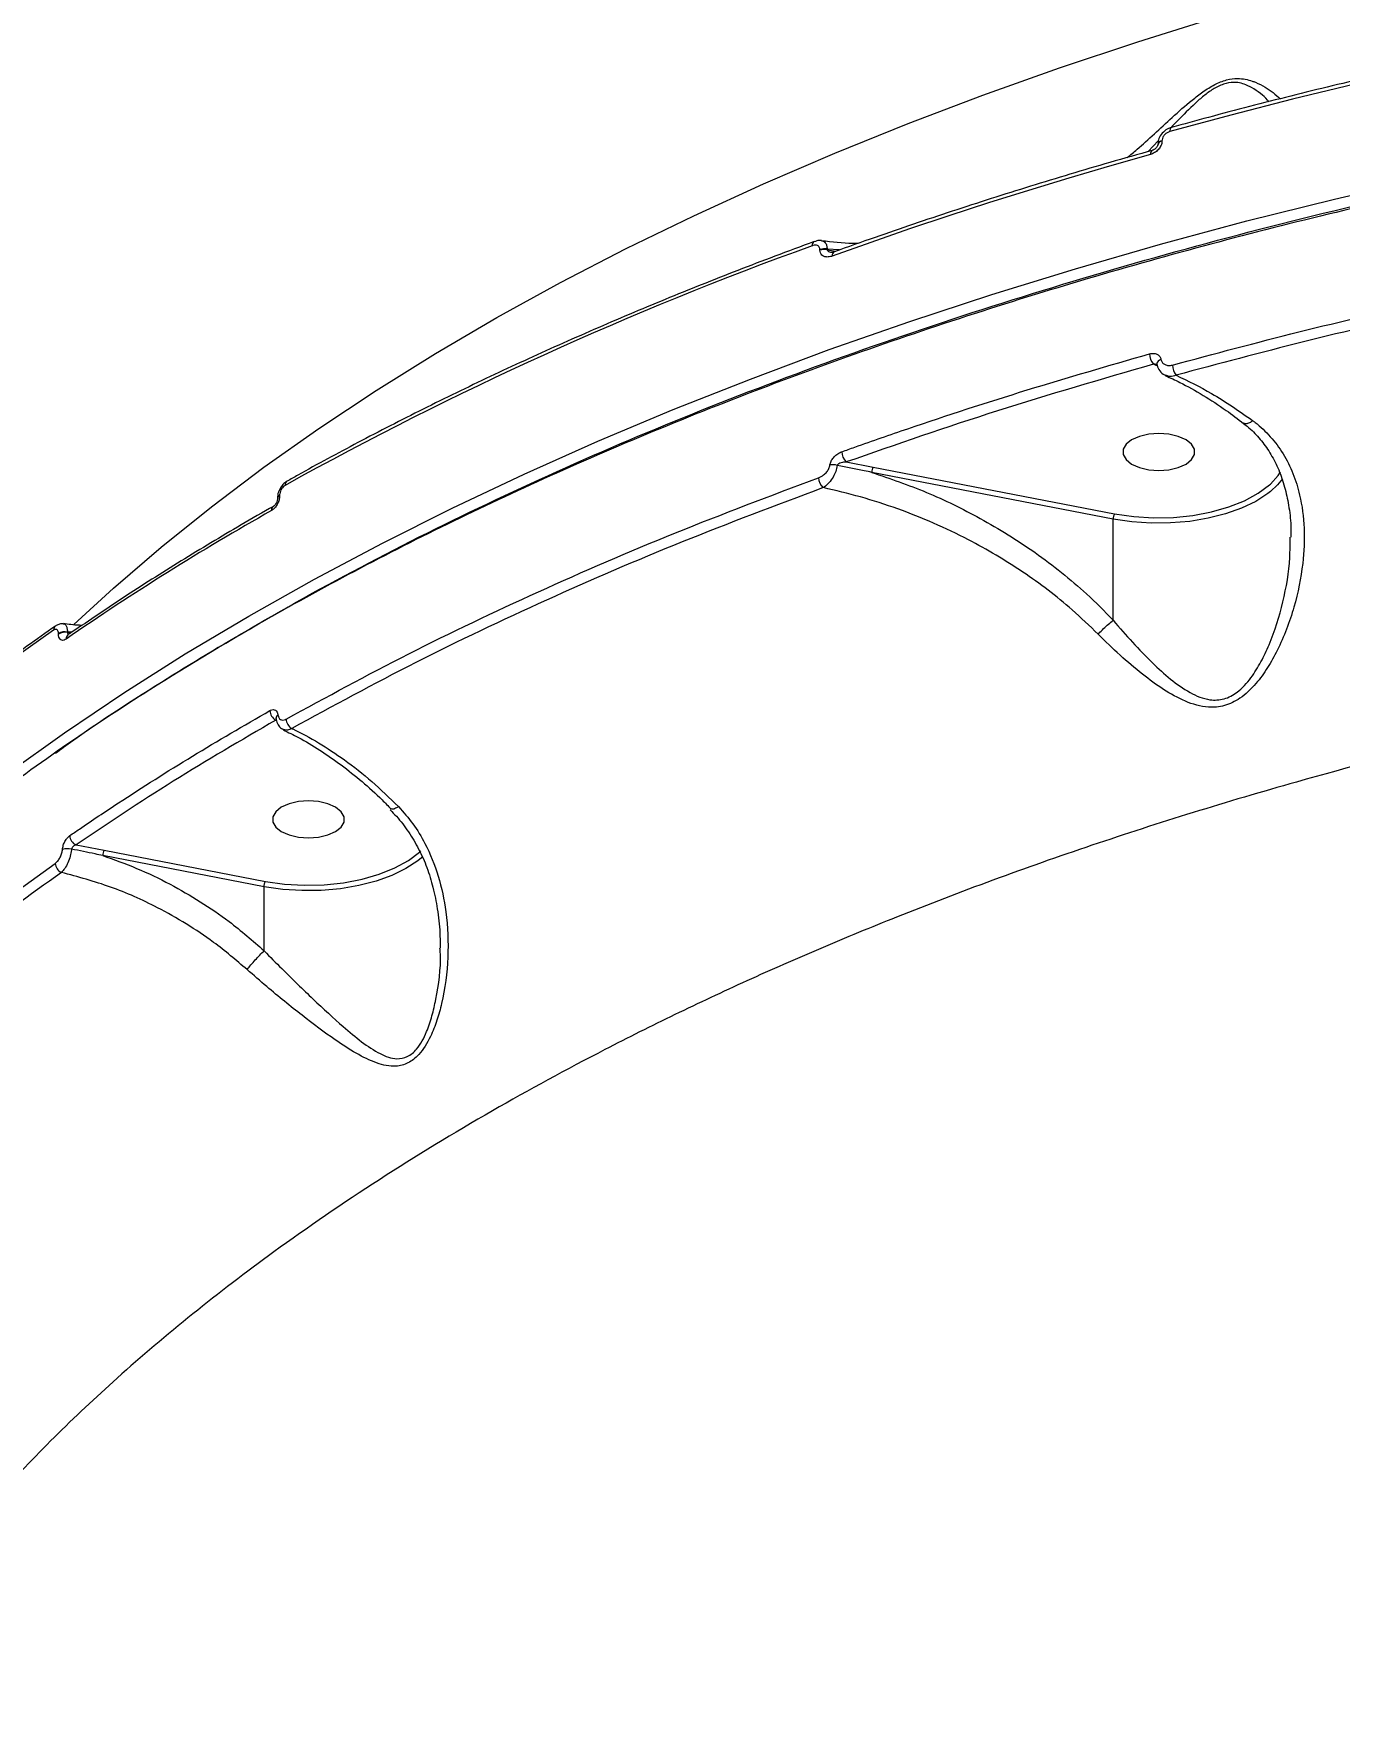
# Model space of a CAD drawing. Header units: millimetres. Extents: x -10881 to 8954, y -8695 to 5624.
# Drawn here: x -4855.3 to -4691.9, y 1811.5 to 2022.1 of the extents above; entities that cross this region are included whole.
import ezdxf

# ---------------------------------------------------------------- set-up
doc = ezdxf.new("R2010")
doc.units = ezdxf.units.MM
for name, color, linetype in [('DIKOM_ОБЪЕКТ', 7, 'Continuous'), ('DIKOM_РАЗМЕР_ЗОНА', 7, 'Continuous'), ('DIKOM_РАЗМЕР_ОБЪЕКТА', 7, 'Continuous')]:
    doc.layers.add(name, color=color, linetype=linetype)
doc.styles.add('style1', font='arial.ttf', dxfattribs={"width": 0.8})
doc.dimstyles.new('1-50', dxfattribs={"dimtxt": 300, "dimasz": 200, "dimexe": 100, "dimexo": 0, "dimgap": 100, "dimtad": 1, "dimtxsty": 'style1', "dimcen": 200, "dimclrd": 7, "dimclre": 7, "dimclrt": 7, "dimadec": 1, "dimazin": 2, "dimtfac": 1, "dimtmove": 0, "dimatfit": 2, "dimfxl": 0, "dimlwd": 25, "dimlwe": 18, "dimarcsym": 0})

# ---------------------------------------------------------------- blocks, each defined once
blk = doc.blocks.new('*D9')
at = {"layer": 'Defpoints', "color": 0, "transparency": 16777216}
for p in [(-9533.99, 4149), (-6877.05, 4149), (-2715.65, -5051.15)]:
    blk.add_point(p, dxfattribs=at)
at = {"layer": 'DIKOM_РАЗМЕР_ОБЪЕКТА', "color": 7, "lineweight": 18, "transparency": 16777216}
for p, q in [((-6877.05, 4149), (-9633.99, 4149)), ((-2715.65, -5051.15), (-9633.99, -5051.15))]:
    blk.add_line(p, q, dxfattribs=at)
at = {"layer": 'DIKOM_РАЗМЕР_ОБЪЕКТА', "color": 7, "lineweight": 25, "transparency": 16777216}
blk.add_line((-9533.99, -4851.15), (-9533.99, 3949), dxfattribs=at)
at = {"layer": 'DIKOM_РАЗМЕР_ОБЪЕКТА', "color": 7, "transparency": 16777216}
for points in [[(-9567.32, 3949), (-9500.66, 3949), (-9533.99, 4149)], [(-9567.32, -4851.15), (-9500.66, -4851.15), (-9533.99, -5051.15)]]:
    blk.add_solid(points, dxfattribs=at)
at = {"layer": 'DIKOM_РАЗМЕР_ОБЪЕКТА', "color": 7, "transparency": 16777216, "insert": (-9787.16, -451.07), "char_height": 300, "attachment_point": 5, "rotation": 90, "style": 'style1'}
blk.add_mtext('9200', dxfattribs=at)
blk = doc.blocks.new('*D10')
at = {"layer": 'Defpoints', "color": 0, "transparency": 16777216}
for p in [(-7152.73, 2730.8), (7385.22, 911.28), (7385.22, -7693.77)]:
    blk.add_point(p, dxfattribs=at)
at = {"layer": 'DIKOM_РАЗМЕР_ОБЪЕКТА', "color": 7, "lineweight": 18, "transparency": 16777216}
for p, q in [((-7152.73, 2730.8), (-7152.73, -7793.77)), ((7385.22, 911.28), (7385.22, -7793.77))]:
    blk.add_line(p, q, dxfattribs=at)
at = {"layer": 'DIKOM_РАЗМЕР_ОБЪЕКТА', "color": 7, "lineweight": 25, "transparency": 16777216}
blk.add_line((-6952.73, -7693.77), (7185.22, -7693.77), dxfattribs=at)
at = {"layer": 'DIKOM_РАЗМЕР_ОБЪЕКТА', "color": 7, "transparency": 16777216}
for points in [[(-6952.73, -7660.43), (-6952.73, -7727.1), (-7152.73, -7693.77)], [(7185.22, -7660.43), (7185.22, -7727.1), (7385.22, -7693.77)]]:
    blk.add_solid(points, dxfattribs=at)
at = {"layer": 'DIKOM_РАЗМЕР_ОБЪЕКТА', "color": 7, "transparency": 16777216, "insert": (116.24, -7440.59), "char_height": 300, "attachment_point": 5, "style": 'style1'}
blk.add_mtext('14500', dxfattribs=at)
blk = doc.blocks.new('*D11')
at = {"layer": 'Defpoints', "color": 0, "transparency": 16777216}
for p in [(-7028.45, 5624.13), (-10431.26, -7165.91), (-2784.83, -7165.91)]:
    blk.add_point(p, dxfattribs=at)
at = {"layer": 'DIKOM_РАЗМЕР_ЗОНА', "color": 7, "lineweight": 18, "transparency": 16777216}
for p, q in [((-7028.45, 5624.13), (-10531.26, 5624.13)), ((-2784.83, -7165.91), (-10531.26, -7165.91))]:
    blk.add_line(p, q, dxfattribs=at)
at = {"layer": 'DIKOM_РАЗМЕР_ЗОНА', "color": 7, "lineweight": 25, "transparency": 16777216}
blk.add_line((-10431.26, 5424.13), (-10431.26, -6965.91), dxfattribs=at)
at = {"layer": 'DIKOM_РАЗМЕР_ЗОНА', "color": 7, "transparency": 16777216}
for points in [[(-10464.6, 5424.13), (-10397.93, 5424.13), (-10431.26, 5624.13)], [(-10464.6, -6965.91), (-10397.93, -6965.91), (-10431.26, -7165.91)]]:
    blk.add_solid(points, dxfattribs=at)
at = {"layer": 'DIKOM_РАЗМЕР_ЗОНА', "color": 7, "transparency": 16777216, "insert": (-10684.43, -770.89), "char_height": 300, "attachment_point": 5, "rotation": 90, "style": 'style1'}
blk.add_mtext('12800', dxfattribs=at)
blk = doc.blocks.new('*D12')
at = {"layer": 'Defpoints', "color": 0, "transparency": 16777216}
for p in [(-9113.32, 3014.05), (8954.2, 2756.48), (8954.2, -8594.51)]:
    blk.add_point(p, dxfattribs=at)
at = {"layer": 'DIKOM_РАЗМЕР_ЗОНА', "color": 7, "lineweight": 18, "transparency": 16777216}
for p, q in [((-9113.32, 3014.05), (-9113.32, -8694.51)), ((8954.2, 2756.48), (8954.2, -8694.51))]:
    blk.add_line(p, q, dxfattribs=at)
at = {"layer": 'DIKOM_РАЗМЕР_ЗОНА', "color": 7, "lineweight": 25, "transparency": 16777216}
blk.add_line((-8913.32, -8594.51), (8754.2, -8594.51), dxfattribs=at)
at = {"layer": 'DIKOM_РАЗМЕР_ЗОНА', "color": 7, "transparency": 16777216}
for points in [[(-8913.32, -8561.18), (-8913.32, -8627.85), (-9113.32, -8594.51)], [(8754.2, -8561.18), (8754.2, -8627.85), (8954.2, -8594.51)]]:
    blk.add_solid(points, dxfattribs=at)
at = {"layer": 'DIKOM_РАЗМЕР_ЗОНА', "color": 7, "transparency": 16777216, "insert": (-79.56, -8341.34), "char_height": 300, "attachment_point": 5, "style": 'style1'}
blk.add_mtext('18000', dxfattribs=at)

msp = doc.modelspace()

# ---------------------------------------------------------------- linework, layer by layer
at = {"layer": 'DIKOM_ОБЪЕКТ', "color": 7, "linetype": 'Continuous', "lineweight": 15}
for p, q in [((-4714.583, 2008.663), (-4715.867, 2007.328)), ((-4714.644, 2008.228), (-4714.644, 2008.2)), ((-4714.119, 2008.681), (-4714.119, 2008.653)), ((-4756.92, 1994.981), (-4756.92, 1995.07)), ((-4756.021, 1995.136), (-4756.021, 1995.048)), ((-4754.462, 1995.014), (-4756.021, 1995.136)), ((-4756.021, 1995.048), (-4754.914, 1994.854)), ((-4755.155, 1994.768), (-4755.164, 1994.765)), ((-4714.743, 1980.527), (-4715.187, 1980.718)), ((-4714.754, 1980.688), (-4714.751, 1980.676)), ((-4753.624, 1968.491), (-4750.264, 1967.852)), ((-4720.221, 1961.341), (-4750.439, 1967.183)), ((-4750.264, 1967.852), (-4720.045, 1962.01)), ((-4824.804, 1963.969), (-4824.804, 1963.922)), ((-4824.542, 1964.316), (-4824.542, 1964.269)), ((-4720.221, 1948.687), (-4720.221, 1961.341)), ((-4852.215, 1946.955), (-4852.215, 1947.023)), ((-4851.085, 1947.204), (-4851.085, 1947.135)), ((-4850.522, 1947.185), (-4851.085, 1947.204)), ((-4851.085, 1947.135), (-4850.699, 1947.067)), ((-4850.003, 1920.568), (-4846.506, 1919.907)), ((-4826.482, 1915.332), (-4846.682, 1919.237)), ((-4846.506, 1919.907), (-4826.31, 1916.002)), ((-4806.634, 1919.093), (-4806.979, 1918.798)), ((-4826.482, 1907.332), (-4826.482, 1915.332))]:
    msp.add_line(p, q, dxfattribs=at)
at = {"layer": 'DIKOM_ОБЪЕКТ', "color": 7, "linetype": 'Continuous', "lineweight": 15, "flags": 128}
for points in [[(-4850.285, 1948.13), (-4845.336, 1952.683), (-4839.357, 1957.832), (-4833.075, 1962.885), (-4826.498, 1967.837), (-4819.63, 1972.684), (-4812.478, 1977.42), (-4805.049, 1982.042), (-4797.35, 1986.545), (-4789.388, 1990.925), (-4781.17, 1995.179), (-4772.703, 1999.301), (-4763.997, 2003.288), (-4755.059, 2007.136), (-4745.896, 2010.843), (-4736.519, 2014.403), (-4726.935, 2017.815), (-4717.153, 2021.075), (-4707.183, 2024.18)], [(-4649.968, 2023.99), (-4658.101, 2022.515), (-4666.173, 2020.954), (-4674.181, 2019.308), (-4682.122, 2017.578), (-4689.992, 2015.765), (-4697.789, 2013.869), (-4705.508, 2011.89), (-4713.146, 2009.831)], [(-4712.94, 2010.341), (-4712.954, 2010.337), (-4713.02, 2010.293), (-4713.074, 2010.218), (-4713.114, 2010.113), (-4713.138, 2009.983), (-4713.146, 2009.831)], [(-4715.535, 2006.971), (-4720.666, 2005.507), (-4725.756, 2004.006), (-4730.805, 2002.469), (-4735.812, 2000.895), (-4740.776, 1999.286), (-4745.696, 1997.641), (-4750.57, 1995.961), (-4755.399, 1994.246)], [(-4858.605, 1929.523), (-4851.472, 1934.612), (-4844.055, 1939.593), (-4836.36, 1944.46), (-4828.394, 1949.211), (-4820.163, 1953.84), (-4811.676, 1958.345), (-4802.937, 1962.721), (-4793.956, 1966.964), (-4784.74, 1971.071), (-4775.296, 1975.039), (-4765.633, 1978.865), (-4755.758, 1982.544), (-4745.679, 1986.074), (-4735.406, 1989.452), (-4724.947, 1992.675), (-4714.311, 1995.741), (-4703.506, 1998.646), (-4692.543, 2001.389), (-4681.429, 2003.966)], [(-4714.248, 1981.325), (-4714.443, 1981.218), (-4714.598, 1981.09), (-4714.704, 1980.95), (-4714.755, 1980.806), (-4714.754, 1980.688)], [(-4714.513, 1967.424), (-4713.246, 1967.518), (-4712.081, 1967.792), (-4711.113, 1968.224), (-4710.42, 1968.778), (-4710.059, 1969.411), (-4710.059, 1970.071), (-4710.42, 1970.704), (-4711.113, 1971.258), (-4712.08, 1971.69), (-4713.246, 1971.964), (-4714.513, 1972.058), (-4715.781, 1971.964), (-4716.946, 1971.69), (-4717.914, 1971.258), (-4718.607, 1970.704), (-4718.968, 1970.071), (-4718.968, 1969.411), (-4718.607, 1968.778), (-4717.914, 1968.224), (-4716.946, 1967.792), (-4715.781, 1967.518), (-4714.513, 1967.424)], [(-4700.559, 1965.71), (-4699.585, 1966.777), (-4699.272, 1967.234)], [(-4700.545, 1964.79), (-4700.87, 1964.534), (-4702.381, 1963.554), (-4704.155, 1962.699), (-4706.154, 1961.987), (-4708.334, 1961.435), (-4710.648, 1961.053), (-4713.046, 1960.85), (-4715.476, 1960.831), (-4717.885, 1960.996), (-4720.221, 1961.341)], [(-4720.045, 1962.01), (-4717.652, 1961.662), (-4715.183, 1961.51), (-4712.698, 1961.556), (-4710.257, 1961.799), (-4707.918, 1962.235), (-4705.739, 1962.852), (-4703.772, 1963.635), (-4702.064, 1964.566), (-4700.657, 1965.622), (-4700.559, 1965.71)], [(-4699.031, 1966.375), (-4699.655, 1965.618), (-4700.545, 1964.79)], [(-4820.931, 1921.445), (-4819.664, 1921.538), (-4818.499, 1921.812), (-4817.531, 1922.244), (-4816.838, 1922.799), (-4816.477, 1923.432), (-4816.477, 1924.091), (-4816.838, 1924.724), (-4817.531, 1925.279), (-4818.499, 1925.711), (-4819.664, 1925.985), (-4820.931, 1926.079), (-4822.199, 1925.985), (-4823.364, 1925.711), (-4824.332, 1925.279), (-4825.025, 1924.724), (-4825.386, 1924.091), (-4825.386, 1923.432), (-4825.025, 1922.799), (-4824.332, 1922.244), (-4823.364, 1921.812), (-4822.199, 1921.538), (-4820.931, 1921.445)], [(-4806.979, 1918.798), (-4807.239, 1918.592), (-4808.734, 1917.611), (-4810.491, 1916.754), (-4812.474, 1916.038), (-4814.638, 1915.479), (-4816.938, 1915.089), (-4819.324, 1914.877), (-4821.745, 1914.847), (-4824.148, 1915), (-4826.482, 1915.332)], [(-4826.31, 1916.002), (-4823.919, 1915.668), (-4821.456, 1915.527), (-4818.981, 1915.584), (-4816.552, 1915.838), (-4814.229, 1916.281), (-4812.066, 1916.903), (-4810.116, 1917.69), (-4808.425, 1918.623), (-4807.034, 1919.679), (-4806.886, 1919.815)]]:
    msp.add_lwpolyline(points, dxfattribs=at)
at = {"layer": 'DIKOM_ОБЪЕКТ', "color": 7, "linetype": 'Continuous', "lineweight": 15}
for centre, radius, start, end in [((-4715.033, 2007.064), 0.511, 125.1189, 190.48643), ((-4714.063, 2008.085), 0.598, 95.31442, 165.80471), ((-4714.067, 2008.065), 0.59, 95.01808, 167.50311), ((-4603.36, 1567.849), 454.747, 109.86503, 119.00535), ((-4757.364, 1995.613), 0.527, 122.8416, 188.32847), ((-4756.34, 1993.355), 1.81, 79.82491, 108.68524), ((-4756.34, 1993.266), 1.81, 79.82491, 108.68524), ((-4754.885, 1994.326), 0.52, 122.52419, 188.87464), ((-4713.666, 1982.017), 1.999, 179.96022, 220.49417), ((-4710.735, 1980.627), 2.063, 180.24139, 218.61304), ((-4752.462, 1969.776), 1.733, 180.47086, 227.88701), ((-4755.326, 1966.002), 2.139, 74.44357, 99.19561), ((-4749.129, 1967.197), 1.31, 149.97775, 180.61158), ((-4823.293, 1965.611), 0.572, 124.32003, 185.14024), ((-4755.343, 1966.542), 1.743, 180.82664, 226.85659), ((-4824.987, 1962.463), 0.57, 124.25617, 185.27559), ((-4824.378, 1963.92), 0.429, 112.47917, 172.7041), ((-4824.381, 1963.876), 0.425, 112.27303, 174.58105), ((-4656.426, 1663.451), 343.484, 119.49784, 124.56018), ((-4718.911, 1961.355), 1.31, 149.97733, 180.61168), ((-4852.225, 1947.476), 0.602, 127.85928, 183.65543), ((-4714.096, 1745.194), 245.251, 124.44822, 139.0084), ((-4851.412, 1945.624), 1.613, 78.29531, 119.86153), ((-4851.412, 1945.556), 1.613, 78.29531, 119.86153), ((-4850.672, 1946.358), 0.605, 127.75679, 183.49993), ((-4824.348, 1937.424), 1.413, 181.96589, 241.63678), ((-4824.492, 1936.405), 0.511, 120.32981, 183.77396), ((-4822.3, 1936.367), 1.433, 182.1538, 239.26852), ((-4849.476, 1921.788), 1.329, 182.64737, 246.65127), ((-4851.288, 1918.325), 1.33, 182.87874, 244.86226), ((-4851.055, 1918.158), 1.938, 75.73681, 110.08598), ((-4845.372, 1919.251), 1.311, 149.97945, 180.6116)]:
    msp.add_arc(centre, radius, start, end, dxfattribs=at)
for points, knots in [([(-4649.818, 2024.487), (-4651.728, 2024.147), (-4657.267, 2023.161), (-4666.355, 2021.413), (-4677.038, 2019.192), (-4687.599, 2016.819), (-4698.027, 2014.296), (-4706.457, 2012.116), (-4711.394, 2010.764), (-4712.94, 2010.341)], [0, 0, 0, 0, 0.0879774, 0.2551302, 0.4222891, 0.5894509, 0.7566159, 0.9237844, 1, 1, 1, 1]), ([(-4515.516, 2020.062), (-4520.094, 2020.034), (-4530.466, 2019.97), (-4546.621, 2019.488), (-4563.976, 2018.621), (-4581.295, 2017.374), (-4598.652, 2015.744), (-4615.995, 2013.722), (-4633.31, 2011.3), (-4650.46, 2008.49), (-4667.193, 2005.336), (-4683.467, 2001.86), (-4699.283, 1998.08), (-4714.825, 1993.953), (-4730.155, 1989.456), (-4745.221, 1984.592), (-4760.003, 1979.355), (-4774.38, 1973.781), (-4788.142, 1967.952), (-4801.264, 1961.899), (-4813.759, 1955.636), (-4825.771, 1949.093), (-4837.347, 1942.236), (-4848.437, 1935.079), (-4859.019, 1927.618), (-4869.002, 1919.908), (-4878.134, 1912.153), (-4886.436, 1904.395), (-4893.955, 1896.653), (-4900.884, 1888.742), (-4907.239, 1880.626), (-4913.004, 1872.326), (-4918.097, 1863.835), (-4921.668, 1857.172), (-4923.304, 1853.313), (-4923.708, 1852.359)], [0, 0, 0, 0, 0.0243713, 0.055214, 0.0861096, 0.1171661, 0.1482767, 0.1800076, 0.2117963, 0.2437603, 0.2757834, 0.306626, 0.3375216, 0.3685781, 0.3996887, 0.4314197, 0.4632084, 0.4951724, 0.5271955, 0.5580381, 0.5889337, 0.6199902, 0.6511008, 0.6828318, 0.7146205, 0.7465845, 0.7786075, 0.8083481, 0.8381362, 0.8680683, 0.8980489, 0.9285831, 0.9591687, 0.9899103, 1, 1, 1, 1]), ([(-4852.59, 1932.039), (-4852.254, 1932.288), (-4847.43, 1935.866), (-4837.118, 1942.4), (-4821.646, 1951.571), (-4805.117, 1960.225), (-4787.726, 1968.385), (-4769.442, 1976.013), (-4750.325, 1983.11), (-4730.438, 1989.657), (-4709.876, 1995.627), (-4688.734, 2000.989), (-4668.44, 2005.421), (-4649.145, 2009.042), (-4630.964, 2011.981), (-4612.543, 2014.493), (-4593.709, 2016.595), (-4574.484, 2018.265), (-4554.899, 2019.473), (-4535.226, 2020.242), (-4522.082, 2020.351), (-4515.513, 2020.405)], [0, 0, 0, 0, 0.00450637, 0.06465953, 0.1248127, 0.18486974, 0.24473808, 0.30460643, 0.36466347, 0.42481663, 0.4849698, 0.54502684, 0.60489519, 0.65340578, 0.70196658, 0.75052737, 0.79903797, 0.84925064, 0.89951898, 0.94978733, 1, 1, 1, 1]), ([(-4718.462, 2006.587), (-4718.054, 2006.923), (-4716.234, 2008.422), (-4713.582, 2010.964), (-4710.804, 2013.436), (-4709.008, 2014.827), (-4707.552, 2015.746), (-4706.027, 2016.359), (-4704.361, 2016.553), (-4703.222, 2016.299), (-4701.682, 2015.716), (-4700.41, 2014.926), (-4699.619, 2014.187), (-4699.34, 2013.927)], [0, 0, 0, 0, 0.0637861, 0.2843596, 0.4013478, 0.4606263, 0.5217794, 0.5807212, 0.6396114, 0.731426, 0.755947, 0.9139535, 1, 1, 1, 1]), ([(-4700.751, 2013.561), (-4700.809, 2013.634), (-4701.318, 2014.279), (-4702.223, 2014.972), (-4703.592, 2015.705), (-4704.579, 2016.048), (-4706.081, 2015.938), (-4707.412, 2015.371), (-4708.627, 2014.534), (-4709.438, 2013.842), (-4710.651, 2012.736), (-4711.764, 2011.598), (-4712.722, 2010.6), (-4712.997, 2010.313)], [0, 0, 0, 0, 0.0301722, 0.2665816, 0.3019145, 0.4311772, 0.5111551, 0.5908176, 0.6671825, 0.74404, 0.7603659, 0.9312436, 1, 1, 1, 1]), ([(-4712.938, 2010.327), (-4712.995, 2010.315), (-4713.296, 2010.252), (-4713.818, 2009.924), (-4714.344, 2009.339), (-4714.625, 2008.725), (-4714.618, 2008.36), (-4714.615, 2008.23)], [0, 0, 0, 0, 0.0618039, 0.3256181, 0.6139984, 0.8634953, 1, 1, 1, 1]), ([(-4713.146, 2009.831), (-4713.261, 2009.788), (-4713.491, 2009.703), (-4713.794, 2009.449), (-4714.014, 2009.143), (-4714.109, 2008.872), (-4714.117, 2008.725), (-4714.119, 2008.681)], [0, 0, 0, 0, 0.23365617, 0.46732271, 0.69555966, 0.90871143, 1, 1, 1, 1]), ([(-4715.327, 2007.482), (-4717.097, 2006.98), (-4722.232, 2005.523), (-4730.614, 2003.005), (-4740.411, 1999.879), (-4748.578, 1997.117), (-4753.449, 1995.377), (-4755.164, 1994.765)], [0, 0, 0, 0, 0.1293234, 0.3750451, 0.6207773, 0.8665158, 1, 1, 1, 1]), ([(-4714.119, 2008.653), (-4714.122, 2008.587), (-4714.133, 2008.373), (-4714.269, 2007.979), (-4714.587, 2007.532), (-4715.031, 2007.16), (-4715.367, 2007.034), (-4715.535, 2006.971)], [0, 0, 0, 0, 0.093152, 0.3038958, 0.5302269, 0.765188, 1, 1, 1, 1]), ([(-4714.645, 2008.194), (-4714.645, 2008.186), (-4714.644, 2008.169), (-4714.663, 2008.083), (-4714.715, 2007.966), (-4714.809, 2007.828), (-4714.947, 2007.686), (-4715.117, 2007.564), (-4715.258, 2007.498), (-4715.316, 2007.486), (-4715.325, 2007.485)], [0, 0, 0, 0, 0.0920958, 0.2056588, 0.3189395, 0.4536686, 0.600176, 0.7736063, 0.9658372, 1, 1, 1, 1]), ([(-4756.713, 1996.175), (-4756.726, 1996.178), (-4756.924, 1996.229), (-4757.253, 1996.191), (-4757.539, 1996.074), (-4757.645, 1996.03)], [0, 0, 0, 0, 0.0411303, 0.6438427, 1, 1, 1, 1]), ([(-4752.227, 1995.807), (-4752.424, 1995.811), (-4753.904, 1995.835), (-4755.406, 1996.009), (-4756.709, 1996.159)], [0, 0, 0, 0, 0.1334156, 1, 1, 1, 1]), ([(-4756.709, 1996.159), (-4756.637, 1996.151), (-4756.46, 1996.133), (-4756.246, 1995.931), (-4756.069, 1995.601), (-4756.037, 1995.292), (-4756.021, 1995.136)], [0, 0, 0, 0, 0.1876923, 0.4575108, 0.7258857, 1, 1, 1, 1]), ([(-4757.65, 1996.056), (-4759.293, 1995.449), (-4764.057, 1993.689), (-4771.801, 1990.674), (-4780.813, 1986.972), (-4789.623, 1983.142), (-4798.227, 1979.188), (-4806.617, 1975.115), (-4814.644, 1970.996), (-4820.26, 1967.96), (-4823.172, 1966.332), (-4823.616, 1966.083)], [0, 0, 0, 0, 0.0688404, 0.1996469, 0.3304595, 0.4612759, 0.5920961, 0.7229202, 0.853748, 0.9776947, 1, 1, 1, 1]), ([(-4756.92, 1995.07), (-4756.928, 1995.148), (-4756.944, 1995.303), (-4757.067, 1995.475), (-4757.252, 1995.588), (-4757.511, 1995.627), (-4757.735, 1995.59), (-4757.867, 1995.544), (-4757.886, 1995.537)], [0, 0, 0, 0, 0.1673343, 0.3344543, 0.509132, 0.7130655, 0.9577286, 1, 1, 1, 1]), ([(-4755.399, 1994.246), (-4755.427, 1994.236), (-4755.634, 1994.165), (-4755.99, 1994.108), (-4756.401, 1994.176), (-4756.691, 1994.355), (-4756.882, 1994.621), (-4756.907, 1994.861), (-4756.92, 1994.981)], [0, 0, 0, 0, 0.0392374, 0.287234, 0.4951935, 0.6709996, 0.8353028, 1, 1, 1, 1]), ([(-4756.021, 1995.048), (-4756.018, 1995.026), (-4756.012, 1994.982), (-4755.954, 1994.9), (-4755.823, 1994.813), (-4755.644, 1994.748), (-4755.513, 1994.728), (-4755.459, 1994.72)], [0, 0, 0, 0, 0.102965, 0.204556, 0.4539587, 0.7778979, 1, 1, 1, 1]), ([(-4755.158, 1994.779), (-4755.209, 1994.758), (-4755.338, 1994.704), (-4755.452, 1994.714), (-4755.451, 1994.713), (-4755.451, 1994.712)], [0, 0, 0, 0, 0.3302489, 0.8496852, 1, 1, 1, 1]), ([(-4712.798, 1980.618), (-4707.548, 1982.025), (-4697.038, 1984.84), (-4680.812, 1988.625), (-4664.28, 1992.113), (-4653.007, 1994.128), (-4647.365, 1995.136)], [0, 0, 0, 0, 0.2488739, 0.4981939, 0.748869, 1, 1, 1, 1]), ([(-4647.062, 1993.824), (-4652.641, 1992.827), (-4663.808, 1990.832), (-4680.256, 1987.367), (-4696.498, 1983.584), (-4707.061, 1980.755), (-4712.347, 1979.34)], [0, 0, 0, 0, 0.248874, 0.4981941, 0.7488692, 1, 1, 1, 1]), ([(-4754.194, 1969.762), (-4753.646, 1969.957), (-4750.906, 1970.935), (-4743.262, 1973.583), (-4731.066, 1977.566), (-4720.802, 1980.533), (-4715.666, 1982.018)], [0, 0, 0, 0, 0.0441427, 0.2207211, 0.6100162, 1, 1, 1, 1]), ([(-4715.666, 1982.018), (-4715.618, 1982.03), (-4715.41, 1982.082), (-4715.055, 1982.09), (-4714.666, 1981.957), (-4714.372, 1981.702), (-4714.29, 1981.451), (-4714.248, 1981.325)], [0, 0, 0, 0, 0.07334, 0.3225289, 0.5550505, 0.7773837, 1, 1, 1, 1]), ([(-4715.187, 1980.718), (-4721.744, 1978.817), (-4734.876, 1975.008), (-4747.368, 1970.665), (-4753.624, 1968.491)], [0, 0, 0, 0, 0.4992722, 1, 1, 1, 1]), ([(-4714.714, 1980.625), (-4714.759, 1980.644), (-4714.883, 1980.696), (-4715.048, 1980.716), (-4715.161, 1980.718), (-4715.187, 1980.718)], [0, 0, 0, 0, 0.3053126, 0.840457, 1, 1, 1, 1]), ([(-4714.743, 1980.689), (-4714.741, 1980.658), (-4714.711, 1980.354), (-4714.413, 1979.863), (-4713.996, 1979.434), (-4713.702, 1979.344), (-4713.651, 1979.328)], [0, 0, 0, 0, 0.0502416, 0.4928003, 0.9117147, 1, 1, 1, 1]), ([(-4714.248, 1981.325), (-4714.207, 1981.198), (-4714.123, 1980.944), (-4713.824, 1980.686), (-4713.427, 1980.548), (-4713.063, 1980.553), (-4712.848, 1980.606), (-4712.798, 1980.618)], [0, 0, 0, 0, 0.2210992, 0.4418507, 0.6744982, 0.9251297, 1, 1, 1, 1]), ([(-4712.347, 1979.34), (-4712.418, 1979.314), (-4712.725, 1979.204), (-4713.197, 1979.141), (-4713.513, 1979.275), (-4713.64, 1979.329)], [0, 0, 0, 0, 0.1517386, 0.6601267, 1, 1, 1, 1]), ([(-4712.347, 1979.34), (-4710.858, 1978.622), (-4707.603, 1977.053), (-4704.45, 1974.845), (-4702.739, 1973.647)], [0, 0, 0, 0, 0.4574472, 1, 1, 1, 1]), ([(-4713.661, 1979.278), (-4713.069, 1979.01), (-4711.502, 1978.299), (-4708.968, 1976.85), (-4706.295, 1975.144), (-4704.629, 1973.869), (-4703.902, 1973.314)], [0, 0, 0, 0, 0.1798275, 0.4760307, 0.771619, 1, 1, 1, 1]), ([(-4702.739, 1973.647), (-4702.65, 1973.58), (-4701.86, 1972.978), (-4700.484, 1971.682), (-4698.886, 1969.53), (-4697.659, 1967.065), (-4696.698, 1963.955), (-4696.22, 1960.166), (-4696.421, 1955.43), (-4697.477, 1950.241), (-4699.122, 1945.871), (-4700.863, 1942.725), (-4702.366, 1940.629), (-4704.167, 1938.901), (-4706.266, 1937.878), (-4708.651, 1937.676), (-4711.245, 1938.45), (-4713.954, 1939.974), (-4716.657, 1941.951), (-4719.388, 1944.273), (-4721.2, 1946.046), (-4722.112, 1946.939)], [0, 0, 0, 0, 0.0056302, 0.050195, 0.0960217, 0.143343, 0.1917784, 0.2623064, 0.3349975, 0.4257397, 0.519189, 0.5587289, 0.5987864, 0.6438233, 0.6799326, 0.7160762, 0.7691291, 0.823202, 0.8784525, 0.9388515, 1, 1, 1, 1]), ([(-4703.926, 1973.306), (-4703.618, 1973.069), (-4702.776, 1972.423), (-4701.617, 1971.12), (-4700.431, 1969.423), (-4699.463, 1967.491), (-4698.736, 1965.359), (-4698.229, 1963.022), (-4697.969, 1960.91), (-4697.984, 1959.556), (-4697.99, 1959.07)], [0, 0, 0, 0, 0.0728734, 0.1991252, 0.3321411, 0.4701547, 0.6122973, 0.7567757, 0.9127031, 1, 1, 1, 1]), ([(-4702.739, 1973.647), (-4702.769, 1973.626), (-4702.959, 1973.489), (-4703.312, 1973.298), (-4703.694, 1973.207), (-4703.83, 1973.315), (-4703.886, 1973.359)], [0, 0, 0, 0, 0.0592195, 0.3797282, 0.7482075, 1, 1, 1, 1]), ([(-4755.668, 1968.113), (-4755.629, 1968.272), (-4755.552, 1968.586), (-4755.238, 1969.053), (-4754.805, 1969.463), (-4754.427, 1969.675), (-4754.218, 1969.753), (-4754.194, 1969.762)], [0, 0, 0, 0, 0.2147712, 0.4259281, 0.681714, 0.9641494, 1, 1, 1, 1]), ([(-4757.085, 1966.517), (-4756.876, 1966.615), (-4756.507, 1966.787), (-4756.07, 1967.219), (-4755.776, 1967.663), (-4755.704, 1967.962), (-4755.668, 1968.113)], [0, 0, 0, 0, 0.32921647, 0.57977235, 0.78860193, 1, 1, 1, 1]), ([(-4754.752, 1968.062), (-4754.802, 1967.811), (-4754.899, 1967.317), (-4755.269, 1966.55), (-4755.777, 1965.852), (-4756.236, 1965.451), (-4756.493, 1965.296), (-4756.535, 1965.271)], [0, 0, 0, 0, 0.2233979, 0.4376682, 0.684978, 0.9488398, 1, 1, 1, 1]), ([(-4753.624, 1968.491), (-4753.782, 1968.476), (-4754.058, 1968.452), (-4754.404, 1968.349), (-4754.612, 1968.238), (-4754.718, 1968.14), (-4754.742, 1968.085), (-4754.752, 1968.062)], [0, 0, 0, 0, 0.3756096, 0.651688, 0.8444474, 0.9349251, 1, 1, 1, 1]), ([(-4750.439, 1967.183), (-4750.752, 1967.249), (-4752.187, 1967.552), (-4753.626, 1967.838), (-4754.752, 1968.062)], [0, 0, 0, 0, 0.2174604, 1, 1, 1, 1]), ([(-4750.439, 1967.183), (-4748.147, 1966.398), (-4743.528, 1964.818), (-4736.648, 1961.448), (-4729.874, 1957.235), (-4724.33, 1952.857), (-4721.314, 1949.796), (-4720.221, 1948.687)], [0, 0, 0, 0, 0.2061847, 0.4154246, 0.6401059, 0.8695985, 1, 1, 1, 1]), ([(-4823.609, 1966.068), (-4823.666, 1966.041), (-4823.908, 1965.925), (-4824.276, 1965.536), (-4824.641, 1964.903), (-4824.822, 1964.333), (-4824.789, 1964.03), (-4824.783, 1963.974)], [0, 0, 0, 0, 0.0780425, 0.3328274, 0.6247798, 0.930334, 1, 1, 1, 1]), ([(-4823.863, 1965.559), (-4823.939, 1965.507), (-4824.092, 1965.403), (-4824.295, 1965.141), (-4824.449, 1964.836), (-4824.531, 1964.548), (-4824.539, 1964.382), (-4824.542, 1964.316)], [0, 0, 0, 0, 0.21428554, 0.4284468, 0.64290849, 0.85773184, 1, 1, 1, 1]), ([(-4823.732, 1936.313), (-4818.67, 1939.065), (-4808.532, 1944.578), (-4792.215, 1952.326), (-4775.152, 1959.719), (-4763.113, 1964.249), (-4757.085, 1966.517)], [0, 0, 0, 0, 0.2482503, 0.4971899, 0.7482385, 1, 1, 1, 1]), ([(-4756.535, 1965.271), (-4762.466, 1963.04), (-4774.345, 1958.572), (-4791.304, 1951.239), (-4807.676, 1943.48), (-4817.909, 1937.919), (-4823.032, 1935.135)], [0, 0, 0, 0, 0.2482505, 0.4971902, 0.7482387, 1, 1, 1, 1]), ([(-4722.112, 1946.939), (-4723.181, 1947.973), (-4726.095, 1950.791), (-4731.497, 1954.854), (-4737.4, 1958.356), (-4742.689, 1960.878), (-4747.198, 1962.668), (-4751.822, 1964.177), (-4754.964, 1964.906), (-4756.535, 1965.271)], [0, 0, 0, 0, 0.1128021, 0.3073763, 0.5062355, 0.6280296, 0.7498297, 0.8749149, 1, 1, 1, 1]), ([(-4825.308, 1962.934), (-4826.661, 1962.16), (-4830.586, 1959.913), (-4836.899, 1956.11), (-4844.145, 1951.524), (-4848.755, 1948.391), (-4851.042, 1946.836)], [0, 0, 0, 0, 0.1498894, 0.4347109, 0.7195446, 1, 1, 1, 1]), ([(-4824.542, 1964.269), (-4824.547, 1964.172), (-4824.56, 1963.926), (-4824.681, 1963.496), (-4824.91, 1963.04), (-4825.214, 1962.647), (-4825.441, 1962.489), (-4825.555, 1962.411)], [0, 0, 0, 0, 0.1407799, 0.3552888, 0.5700297, 0.7849624, 1, 1, 1, 1]), ([(-4824.806, 1963.918), (-4824.806, 1963.894), (-4824.806, 1963.837), (-4824.833, 1963.684), (-4824.896, 1963.487), (-4824.999, 1963.275), (-4825.123, 1963.099), (-4825.227, 1962.991), (-4825.295, 1962.942), (-4825.301, 1962.939), (-4825.303, 1962.938)], [0, 0, 0, 0, 0.0888134, 0.2207563, 0.3688934, 0.5326538, 0.6970417, 0.8337827, 0.9576716, 1, 1, 1, 1]), ([(-4720.224, 1948.678), (-4720.223, 1948.677), (-4719.428, 1947.733), (-4717.819, 1945.889), (-4715.429, 1943.425), (-4713.072, 1941.262), (-4710.718, 1939.588), (-4708.452, 1938.625), (-4706.338, 1938.705), (-4704.493, 1939.686), (-4702.962, 1941.391), (-4701.693, 1943.452), (-4700.234, 1946.594), (-4698.876, 1950.95), (-4698.074, 1955.527), (-4698.082, 1958.224), (-4698.084, 1959.076)], [0, 0, 0, 0, 0.0001168, 0.0884787, 0.1768419, 0.2547046, 0.3323467, 0.4041629, 0.4511091, 0.497918, 0.5584835, 0.6144423, 0.6705247, 0.804331, 0.9381913, 1, 1, 1, 1]), ([(-4576.068, 1949.996), (-4583.215, 1949.328), (-4597.533, 1947.99), (-4618.126, 1945.256), (-4637.893, 1942.068), (-4657.479, 1938.3), (-4677.365, 1933.809), (-4695.147, 1929.13), (-4710.286, 1924.65), (-4722.956, 1920.552), (-4735.331, 1916.192), (-4746.621, 1911.868), (-4756.856, 1907.649), (-4766.11, 1903.579), (-4775.121, 1899.353), (-4785.861, 1893.984), (-4798.368, 1887.172), (-4812.229, 1878.734), (-4824.667, 1870.221), (-4835.538, 1861.909), (-4844.67, 1854.161), (-4852.836, 1846.473), (-4860.11, 1838.876), (-4867.504, 1830.246), (-4874.733, 1820.525), (-4881.057, 1810.32), (-4886.032, 1800.573), (-4889.724, 1791.658), (-4892.539, 1782.965), (-4894.594, 1774.51), (-4896.009, 1765.048), (-4896.694, 1758.138), (-4896.488, 1754.081), (-4896.476, 1753.829)], [0, 0, 0, 0, 0.0404234, 0.0809794, 0.1182636, 0.1556516, 0.1972426, 0.2389778, 0.2666326, 0.2942873, 0.3221123, 0.3499373, 0.3724264, 0.3949155, 0.4174958, 0.440076, 0.4779797, 0.5184349, 0.5590224, 0.5925712, 0.6261951, 0.6564233, 0.6867064, 0.7171402, 0.7576621, 0.7983163, 0.8319195, 0.8655979, 0.8958744, 0.9262057, 0.9566877, 0.9973108, 1, 1, 1, 1]), ([(-4852.593, 1947.952), (-4853.786, 1947.109), (-4857.245, 1944.666), (-4862.774, 1940.548), (-4869.092, 1935.572), (-4875.139, 1930.506), (-4880.915, 1925.356), (-4886.417, 1920.125), (-4891.634, 1914.817), (-4895.819, 1910.269), (-4898.22, 1907.482), (-4899.059, 1906.508)], [0, 0, 0, 0, 0.065273, 0.1892971, 0.3133243, 0.4373494, 0.5613709, 0.6853868, 0.809395, 0.9333931, 1, 1, 1, 1]), ([(-4851.606, 1948.207), (-4851.651, 1948.218), (-4851.842, 1948.266), (-4852.19, 1948.165), (-4852.478, 1948.059), (-4852.594, 1947.951), (-4852.595, 1947.95)], [0, 0, 0, 0, 0.1286704, 0.5491677, 0.9954141, 1, 1, 1, 1]), ([(-4851.609, 1948.21), (-4851.589, 1948.214), (-4851.474, 1948.234), (-4851.308, 1948.07), (-4851.136, 1947.733), (-4851.102, 1947.38), (-4851.085, 1947.204)], [0, 0, 0, 0, 0.06785141, 0.37780844, 0.68855168, 1, 1, 1, 1]), ([(-4849.252, 1948.038), (-4849.405, 1948.041), (-4850.182, 1948.059), (-4850.972, 1948.169), (-4851.606, 1948.257)], [0, 0, 0, 0, 0.1971085, 1, 1, 1, 1]), ([(-4722.112, 1946.939), (-4722.082, 1946.971), (-4721.873, 1947.195), (-4721.438, 1947.631), (-4720.798, 1948.218), (-4720.415, 1948.525), (-4720.224, 1948.678)], [0, 0, 0, 0, 0.0544763, 0.3767164, 0.6883582, 1, 1, 1, 1]), ([(-4720.221, 1948.687), (-4720.221, 1948.685), (-4720.221, 1948.683), (-4720.222, 1948.68), (-4720.224, 1948.679), (-4720.224, 1948.678)], [0, 0, 0, 0, 0.4506027, 0.8200212, 1, 1, 1, 1]), ([(-4852.215, 1947.023), (-4852.222, 1947.111), (-4852.234, 1947.286), (-4852.333, 1947.463), (-4852.479, 1947.55), (-4852.651, 1947.541), (-4852.771, 1947.47), (-4852.825, 1947.437)], [0, 0, 0, 0, 0.2039663, 0.4080118, 0.6135217, 0.826536, 1, 1, 1, 1]), ([(-4851.275, 1946.321), (-4851.359, 1946.272), (-4851.546, 1946.162), (-4851.812, 1946.152), (-4852.036, 1946.287), (-4852.186, 1946.556), (-4852.206, 1946.822), (-4852.215, 1946.955)], [0, 0, 0, 0, 0.1741801, 0.389583, 0.5958005, 0.7978792, 1, 1, 1, 1]), ([(-4851.085, 1947.135), (-4851.081, 1947.097), (-4851.076, 1947.052), (-4851.037, 1946.972), (-4850.996, 1946.939), (-4850.962, 1946.91)], [0, 0, 0, 0, 0.3985732, 0.4840084, 1, 1, 1, 1]), ([(-4851.036, 1946.841), (-4851.044, 1946.836), (-4851.055, 1946.828), (-4851.049, 1946.831), (-4851.047, 1946.832)], [0, 0, 0, 0, 0.67689121, 1, 1, 1, 1]), ([(-4850.804, 1921.726), (-4850.404, 1922.001), (-4848.403, 1923.374), (-4843.374, 1926.728), (-4835.521, 1931.715), (-4829.015, 1935.488), (-4825.76, 1937.375)], [0, 0, 0, 0, 0.0507693, 0.253855, 0.6266991, 1, 1, 1, 1]), ([(-4825.76, 1937.375), (-4825.737, 1937.388), (-4825.601, 1937.462), (-4825.352, 1937.524), (-4825.061, 1937.448), (-4824.839, 1937.223), (-4824.78, 1936.972), (-4824.75, 1936.847)], [0, 0, 0, 0, 0.0489193, 0.2870857, 0.5249643, 0.7625368, 1, 1, 1, 1]), ([(-4825.019, 1936.18), (-4829.356, 1933.656), (-4838.04, 1928.603), (-4846.012, 1923.248), (-4850.003, 1920.568)], [0, 0, 0, 0, 0.49945, 1, 1, 1, 1]), ([(-4825.004, 1936.387), (-4825.005, 1936.39), (-4825.008, 1936.399), (-4825.005, 1936.377), (-4825.002, 1936.364)], [0, 0, 0, 0, 0.3788599, 1, 1, 1, 1]), ([(-4824.993, 1936.374), (-4824.99, 1936.331), (-4824.969, 1936.048), (-4824.766, 1935.601), (-4824.422, 1935.167), (-4824.141, 1935.06), (-4824.058, 1935.028)], [0, 0, 0, 0, 0.0727178, 0.4805631, 0.8465469, 1, 1, 1, 1]), ([(-4824.75, 1936.847), (-4824.721, 1936.721), (-4824.661, 1936.469), (-4824.437, 1936.243), (-4824.144, 1936.165), (-4823.893, 1936.227), (-4823.755, 1936.301), (-4823.732, 1936.313)], [0, 0, 0, 0, 0.2376974, 0.4754976, 0.7137247, 0.9520118, 1, 1, 1, 1]), ([(-4823.032, 1935.135), (-4823.07, 1935.114), (-4823.292, 1934.99), (-4823.665, 1934.873), (-4823.931, 1934.972), (-4824.048, 1935.016)], [0, 0, 0, 0, 0.1011048, 0.6029888, 1, 1, 1, 1]), ([(-4823.032, 1935.135), (-4822.991, 1935.115), (-4821.864, 1934.578), (-4819.644, 1933.385), (-4816.32, 1931.193), (-4812.946, 1928.554), (-4810.763, 1926.425), (-4809.665, 1925.353)], [0, 0, 0, 0, 0.0088992, 0.2417853, 0.4772795, 0.7368246, 1, 1, 1, 1]), ([(-4824.075, 1934.951), (-4823.447, 1934.649), (-4821.916, 1933.913), (-4819.49, 1932.446), (-4816.825, 1930.608), (-4814.224, 1928.519), (-4812.137, 1926.662), (-4810.967, 1925.435), (-4810.597, 1925.047)], [0, 0, 0, 0, 0.1348383, 0.3284389, 0.5225584, 0.7166967, 0.9103882, 1, 1, 1, 1]), ([(-4809.665, 1925.353), (-4809.041, 1924.649), (-4807.782, 1923.227), (-4806.046, 1920.33), (-4804.564, 1916.653), (-4803.557, 1911.845), (-4803.337, 1906.45), (-4803.923, 1901.87), (-4804.828, 1898.593), (-4805.703, 1896.356), (-4806.901, 1894.398), (-4808.459, 1893.161), (-4810.28, 1892.71), (-4812.467, 1893.191), (-4814.975, 1894.448), (-4818.045, 1896.435), (-4821.745, 1899.208), (-4825.479, 1902.233), (-4827.793, 1904.252), (-4828.611, 1904.966)], [0, 0, 0, 0, 0.04433594, 0.08958868, 0.15995336, 0.23246567, 0.32249869, 0.41521075, 0.45036042, 0.48592816, 0.532942, 0.56642494, 0.59980518, 0.65309804, 0.71026446, 0.76866642, 0.85787682, 0.9497899, 1, 1, 1, 1]), ([(-4810.708, 1924.939), (-4810.443, 1924.677), (-4809.591, 1923.837), (-4808.382, 1922.202), (-4807.09, 1920.061), (-4806.068, 1917.732), (-4805.305, 1915.212), (-4804.756, 1912.478), (-4804.458, 1909.933), (-4804.464, 1908.294), (-4804.466, 1907.665)], [0, 0, 0, 0, 0.0587347, 0.1889079, 0.3230064, 0.458417, 0.5951259, 0.7411344, 0.9007187, 1, 1, 1, 1]), ([(-4809.665, 1925.353), (-4809.694, 1925.334), (-4809.826, 1925.251), (-4810.11, 1925.098), (-4810.427, 1924.987), (-4810.521, 1925.058), (-4810.562, 1925.09)], [0, 0, 0, 0, 0.0660702, 0.2927794, 0.6910462, 1, 1, 1, 1]), ([(-4851.721, 1919.979), (-4851.693, 1920.158), (-4851.638, 1920.506), (-4851.415, 1921.02), (-4851.131, 1921.456), (-4850.913, 1921.636), (-4850.804, 1921.726)], [0, 0, 0, 0, 0.2592201, 0.5021627, 0.7511322, 1, 1, 1, 1]), ([(-4850.003, 1920.568), (-4850.071, 1920.544), (-4850.205, 1920.498), (-4850.383, 1920.373), (-4850.507, 1920.23), (-4850.563, 1920.112), (-4850.574, 1920.054), (-4850.578, 1920.037)], [0, 0, 0, 0, 0.2735627, 0.5342681, 0.7688214, 0.93412, 1, 1, 1, 1]), ([(-4899.251, 1876.682), (-4897.796, 1878.357), (-4893.546, 1883.255), (-4885.802, 1891.219), (-4875.692, 1900.488), (-4864.71, 1909.547), (-4856.651, 1915.352), (-4852.616, 1918.258)], [0, 0, 0, 0, 0.1144542, 0.3345003, 0.5550756, 0.7772654, 1, 1, 1, 1]), ([(-4852.616, 1918.258), (-4852.51, 1918.347), (-4852.298, 1918.525), (-4852.019, 1918.954), (-4851.816, 1919.437), (-4851.739, 1919.788), (-4851.723, 1919.959), (-4851.721, 1919.979)], [0, 0, 0, 0, 0.2486747, 0.49752, 0.7389377, 0.9703205, 1, 1, 1, 1]), ([(-4850.578, 1920.037), (-4850.581, 1920.004), (-4850.611, 1919.72), (-4850.729, 1919.136), (-4851.021, 1918.322), (-4851.414, 1917.589), (-4851.707, 1917.276), (-4851.853, 1917.121)], [0, 0, 0, 0, 0.0300202, 0.263948, 0.5066423, 0.7544466, 1, 1, 1, 1]), ([(-4846.682, 1919.237), (-4846.994, 1919.304), (-4848.291, 1919.581), (-4849.591, 1919.84), (-4850.578, 1920.037)], [0, 0, 0, 0, 0.2408328, 1, 1, 1, 1]), ([(-4846.682, 1919.237), (-4845.259, 1918.729), (-4842.397, 1917.707), (-4838.316, 1915.743), (-4834.449, 1913.504), (-4830.455, 1910.784), (-4827.915, 1908.578), (-4826.482, 1907.332)], [0, 0, 0, 0, 0.194812, 0.3916447, 0.5750678, 0.7602136, 1, 1, 1, 1]), ([(-4851.853, 1917.121), (-4855.831, 1914.256), (-4863.797, 1908.521), (-4874.725, 1899.524), (-4884.868, 1890.242), (-4892.66, 1882.235), (-4896.936, 1877.309), (-4898.387, 1875.637)], [0, 0, 0, 0, 0.2200461, 0.4406213, 0.6628108, 0.8855451, 1, 1, 1, 1]), ([(-4828.611, 1904.966), (-4829.983, 1906.132), (-4832.4, 1908.187), (-4836.209, 1910.721), (-4840.479, 1913.131), (-4845.7, 1915.468), (-4849.787, 1916.566), (-4851.853, 1917.121)], [0, 0, 0, 0, 0.2022624, 0.3564052, 0.5119926, 0.7532487, 1, 1, 1, 1]), ([(-4826.482, 1915.332), (-4826.48, 1915.383), (-4826.476, 1915.485), (-4826.446, 1915.655), (-4826.403, 1915.814), (-4826.358, 1915.922), (-4826.327, 1915.978), (-4826.314, 1915.997), (-4826.31, 1916.002)], [0, 0, 0, 0, 0.2146449, 0.4292897, 0.6439376, 0.8585921, 0.9552035, 1, 1, 1, 1]), ([(-4828.611, 1904.966), (-4828.597, 1904.984), (-4828.461, 1905.159), (-4828.14, 1905.551), (-4827.597, 1906.169), (-4827.011, 1906.797), (-4826.663, 1907.141), (-4826.489, 1907.312)], [0, 0, 0, 0, 0.0262315, 0.2630996, 0.508735, 0.7543675, 1, 1, 1, 1]), ([(-4826.489, 1907.312), (-4826.486, 1907.31), (-4825.746, 1906.557), (-4823.662, 1904.474), (-4820.322, 1901.211), (-4817.019, 1898.186), (-4814.291, 1895.882), (-4812.418, 1894.625), (-4810.937, 1893.97), (-4809.791, 1893.734), (-4808.541, 1893.95), (-4807.167, 1895.098), (-4806.164, 1896.998), (-4805.439, 1899.161), (-4804.737, 1902.396), (-4804.305, 1905.272), (-4804.456, 1907.42), (-4804.474, 1907.664)], [0, 0, 0, 0, 0.0002363, 0.074849, 0.210511, 0.3463126, 0.4312111, 0.5158839, 0.553312, 0.5906098, 0.6352559, 0.6796439, 0.744295, 0.7952629, 0.8463333, 0.9825644, 1, 1, 1, 1]), ([(-4826.482, 1907.332), (-4826.482, 1907.329), (-4826.482, 1907.322), (-4826.486, 1907.315), (-4826.488, 1907.313), (-4826.489, 1907.312)], [0, 0, 0, 0, 0.5058023, 0.9179531, 1, 1, 1, 1])]:
    msp.add_open_spline(points, degree=3, knots=knots, dxfattribs=at)

# ---------------------------------------------------------------- dimensions: what is measured, and where the dimension line sits
at = {"layer": 'DIKOM_РАЗМЕР_ЗОНА'}
dim = msp.add_linear_dim(base=(-10431.262, -7165.906), p1=(-7028.448, 5624.134), p2=(-2784.833, -7165.906), angle=90, text='12800', dimstyle='1-50', dxfattribs=at)
dim.commit()
dim.dimension.update_dxf_attribs({"geometry": '*D11', "text_midpoint": (-10431.262, -770.886), "dimtype": 160})
dim = msp.add_linear_dim(base=(8954.2, -8594.513), p1=(-9113.319, 3014.045), p2=(8954.2, 2756.48), text='18000', dimstyle='1-50', dxfattribs=at)
dim.commit()
dim.dimension.update_dxf_attribs({"geometry": '*D12', "text_midpoint": (-79.559, -8594.513), "dimtype": 160})
at = {"layer": 'DIKOM_РАЗМЕР_ОБЪЕКТА'}
dim = msp.add_linear_dim(base=(-9533.989, 4149.001), p1=(-2715.652, -5051.147), p2=(-6877.054, 4149.001), angle=90, text='9200', dimstyle='1-50', dxfattribs=at)
dim.commit()
dim.dimension.update_dxf_attribs({"geometry": '*D9', "text_midpoint": (-9533.989, -451.073), "dimtype": 160})
dim = msp.add_linear_dim(base=(7385.217, -7693.766), p1=(-7152.73, 2730.795), p2=(7385.217, 911.281), text='14500', dimstyle='1-50', dxfattribs=at)
dim.commit()
dim.dimension.update_dxf_attribs({"geometry": '*D10', "text_midpoint": (116.244, -7693.766), "dimtype": 160})

doc.saveas('drawing.dxf')
